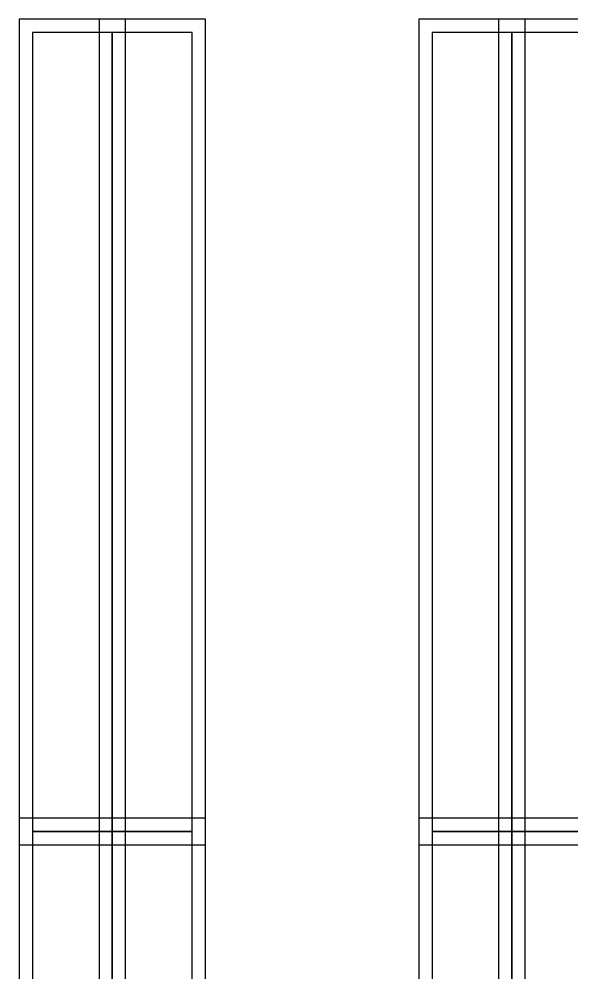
# Model space of a CAD drawing. Extents: x 2217 to 2324, y 363 to 419.
# Drawn here: x 2248.021 to 2250.096, y 405.744 to 409.324 of the extents above; entities that cross this region are included whole.
import ezdxf

# ---------------------------------------------------------------- set-up
doc = ezdxf.new("R2010")
doc.units = 0
doc.header["$LTSCALE"] = 12
doc.header["$MEASUREMENT"] = 0
doc.layers.add('ANAQUELES', color=2, linetype='CONTINUOUS')

msp = doc.modelspace()

# ---------------------------------------------------------------- linework, layer by layer
at = {"layer": 'ANAQUELES', "color": 8}
for points in [[(2248.0214, 409.3241), (2248.0214, 406.2241), (2248.4214, 406.2241), (2248.4214, 409.3241)], [(2248.3214, 409.3241), (2248.3214, 406.2241), (2248.7214, 406.2241), (2248.7214, 409.3241)], [(2249.5214, 409.3241), (2249.5214, 406.2241), (2249.9214, 406.2241), (2249.9214, 409.3241)], [(2249.8214, 409.3241), (2249.8214, 406.2241), (2250.2214, 406.2241), (2250.2214, 409.3241)], [(2248.0214, 406.3241), (2248.0214, 403.2241), (2248.4214, 403.2241), (2248.4214, 406.3241)], [(2248.3214, 406.3241), (2248.3214, 403.2241), (2248.7214, 403.2241), (2248.7214, 406.3241)], [(2249.5214, 406.3241), (2249.5214, 403.2241), (2249.9214, 403.2241), (2249.9214, 406.3241)], [(2249.8214, 406.3241), (2249.8214, 403.2241), (2250.2214, 403.2241), (2250.2214, 406.3241)]]:
    msp.add_lwpolyline(points, close=True, dxfattribs=at)
at = {"layer": 'ANAQUELES'}
for points in [[(2248.0714, 409.2741), (2248.0714, 406.2741), (2248.3714, 406.2741), (2248.3714, 409.2741)], [(2248.3714, 409.2741), (2248.3714, 406.2741), (2248.6714, 406.2741), (2248.6714, 409.2741)], [(2249.5714, 409.2741), (2249.5714, 406.2741), (2249.8714, 406.2741), (2249.8714, 409.2741)], [(2249.8714, 409.2741), (2249.8714, 406.2741), (2250.1714, 406.2741), (2250.1714, 409.2741)], [(2248.0714, 406.2741), (2248.0714, 403.2741), (2248.3714, 403.2741), (2248.3714, 406.2741)], [(2248.3714, 406.2741), (2248.3714, 403.2741), (2248.6714, 403.2741), (2248.6714, 406.2741)], [(2249.5714, 406.2741), (2249.5714, 403.2741), (2249.8714, 403.2741), (2249.8714, 406.2741)], [(2249.8714, 406.2741), (2249.8714, 403.2741), (2250.1714, 403.2741), (2250.1714, 406.2741)]]:
    msp.add_lwpolyline(points, close=True, dxfattribs=at)

doc.saveas('drawing.dxf')
